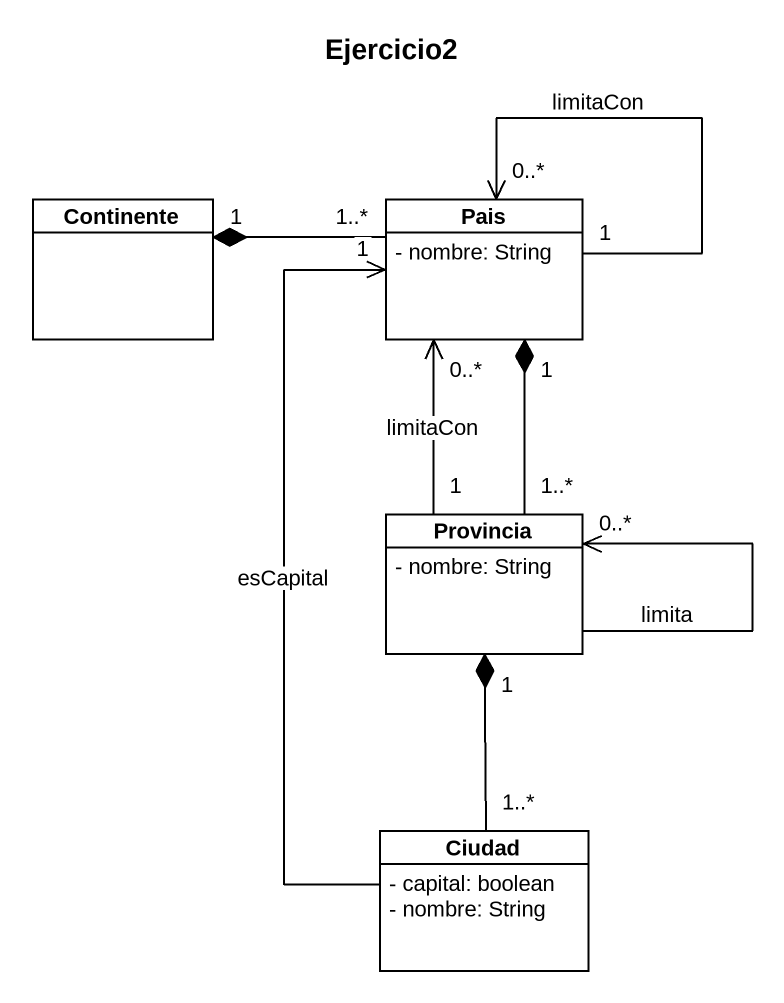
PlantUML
@startuml
title Ejercicio2
hide circle
hide empty members
skinparam classAttributeIconSize 0
class Continente
class Pais {
  - nombre: String
}
class Provincia {
  - nombre: String
}
class Ciudad {
  - capital: boolean
  - nombre: String
}
Pais "1..*" -left-* "1" Continente
Pais "1" --> "0..*" Pais : limitaCon
Provincia "1..*" -up-* "1" Pais
Provincia "1" -up-> "0..*" Pais : limitaCon
Provincia --> "0..*" Provincia : limita
Ciudad -up-> "1" Pais : esCapital
Ciudad "1..*" -up-* "1" Provincia
@enduml
